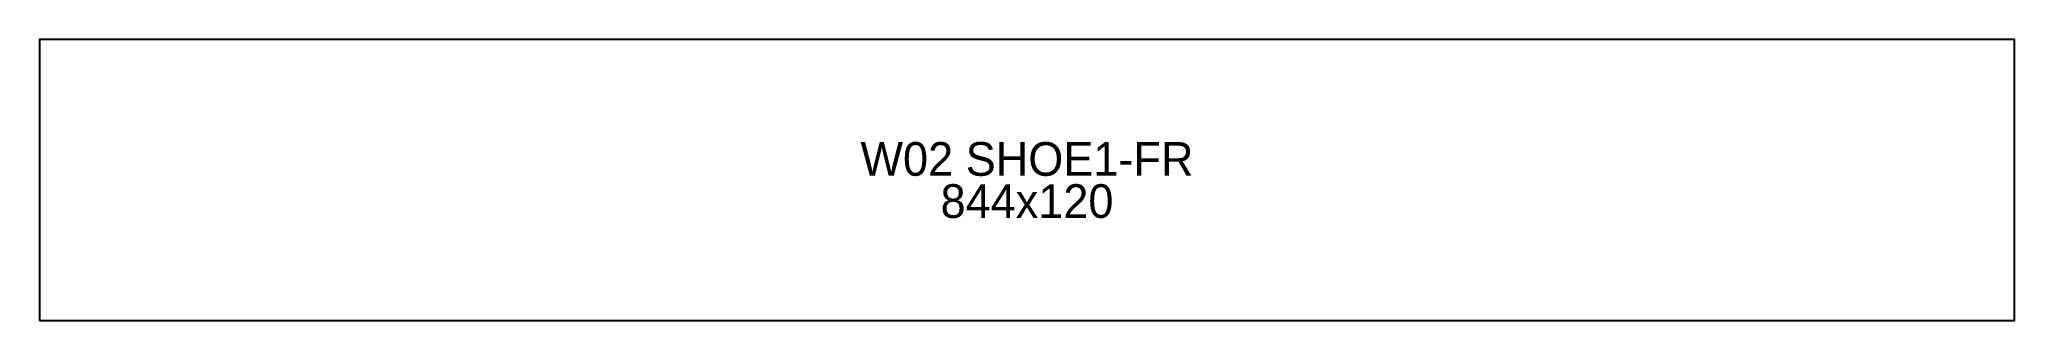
# Model space of a CAD drawing. Extents: x 0 to 844, y 0 to 120.
import ezdxf
from ezdxf.enums import TextEntityAlignment as Align

# ---------------------------------------------------------------- set-up
doc = ezdxf.new("R2010")
doc.units = 0
doc.layers.add('OUTLINE', color=7, linetype='CONTINUOUS')
doc.layers.add('UNIT_NUMBER', color=94, linetype='CONTINUOUS')

msp = doc.modelspace()

# ---------------------------------------------------------------- linework, layer by layer
at = {"layer": 'OUTLINE'}
msp.add_lwpolyline([(0, 0), (844, 0), (844, 120), (0, 120)], close=True, dxfattribs=at)

# ---------------------------------------------------------------- texts
at = {"layer": 'UNIT_NUMBER'}
for s, p in [('W02 SHOE1-FR', (422, 69)), ('844x120', (422, 51))]:
    msp.add_text(s, height=14.4, dxfattribs=at).set_placement(p, align=Align.MIDDLE_CENTER)

doc.saveas('drawing.dxf')
